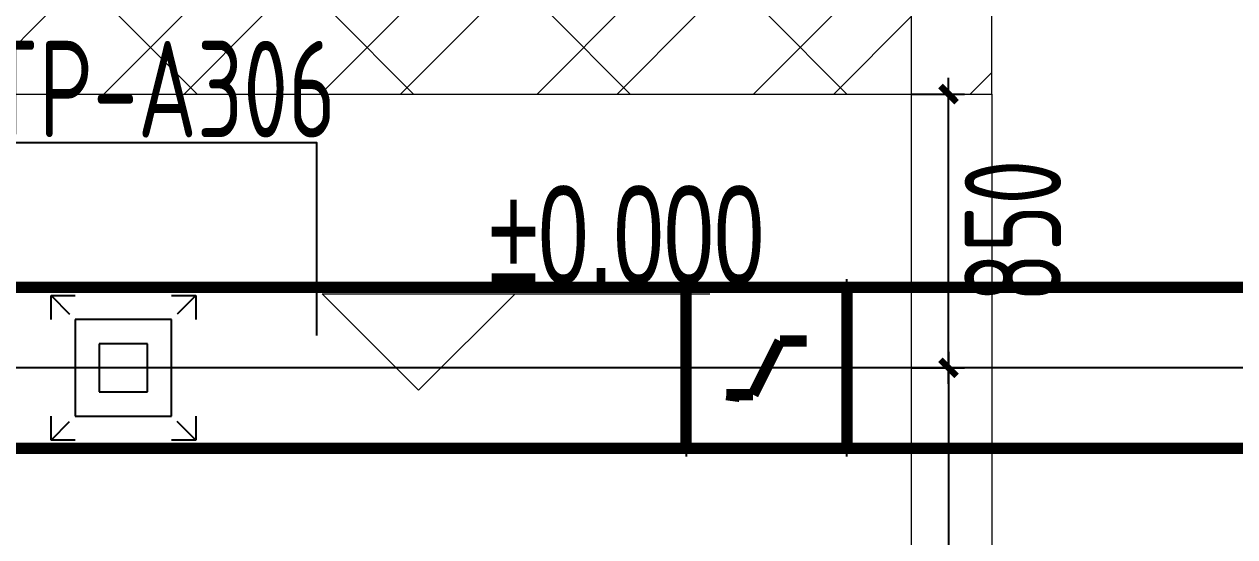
# Model space of a CAD drawing. Extents: x 4 to 13611208, y -605838 to 574722.
# Drawn here: x 13300814 to 13304578, y 189884 to 191476 of the extents above; entities that cross this region are included whole.
import ezdxf

# ---------------------------------------------------------------- set-up
doc = ezdxf.new("R2010")
doc.units = 0
doc.header["$LTSCALE"] = 1000
doc.header["$MEASUREMENT"] = 0
doc.linetypes.add('CENTER2', pattern=[28.575, 19.05, -3.175, 3.175, -3.175])
doc.linetypes.add('DASH', pattern=[0.35, 0.25, -0.1])
for name, color, linetype in [('DUCT-K-P标注', 7, 'Continuous'), ('DUCT-K-S中心线', 5, 'CENTER2'), ('DUCT-K-S标注', 7, 'Continuous'), ('DUCT-K-S法兰', 2, 'Continuous'), ('DUCT-K-S管', 40, 'Continuous'), ('DUCT-K-S管端线', 4, 'Continuous'), ('DUCT-K-S风口', 7, 'Continuous')]:
    doc.layers.add(name, color=color, linetype=linetype)
doc.layers.add('建筑底图', color=8, linetype='Continuous', lineweight=13)
doc.styles.add('C', font='HZTXT_E', dxfattribs={"width": 0.7, "bigfont": 'HZTXT'})
doc.styles.add('du', font='gbenor.shx', dxfattribs={"width": 0.8, "bigfont": 'hztxt.shx'})
doc.styles.add('RS9', font='gbenor.shx', dxfattribs={"width": 0.8, "height": 300, "bigfont": 'hztxt.shx'})
doc.dimstyles.new('67', dxfattribs={"dimscale": 100, "dimtxt": 3, "dimasz": 0.5, "dimexe": 0.5, "dimexo": 2, "dimgap": 0.5, "dimtad": 2, "dimdec": 0, "dimrnd": 5, "dimzin": 0, "dimdsep": 46, "dimtxsty": 'du', "dimblk": 'ARCHTICK', "dimcen": 0, "dimdle": 0.5, "dimclrd": 256, "dimclre": 256, "dimclrt": 256, "dimazin": 0, "dimtfac": 1, "dimtdec": 0, "dimtix": 1, "dimtmove": 2, "dimatfit": 3, "dimfxl": 100, "dimtolj": 1, "dimtzin": 0, "dimlwd": -1, "dimlwe": -1, "dimarcsym": 0})

# ---------------------------------------------------------------- blocks, each defined once
blk = doc.blocks.new('_FZH')
blk.add_lwpolyline([(-0.5, -0.5), (0.5, -0.5), (0.5, 0.5), (-0.5, 0.5)], close=True)
blk = doc.blocks.new('_ArchTick')
at = {"color": 0, "linetype": 'ByBlock', "const_width": 0.4}
blk.add_lwpolyline([(-0.5, -0.5), (0.5, 0.5)], dxfattribs=at)
blk = doc.blocks.new('*D422')
at = {"layer": 'DUCT-K-S标注', "transparency": 16777216}
for p, q in [((13303688.1, 190359.1), (13303688.1, 191309.5)), ((13303572.4, 191259.5), (13303738.1, 191259.5)), ((13303572.4, 190409.1), (13303738.1, 190409.1))]:
    blk.add_line(p, q, dxfattribs=at)
at = {"layer": 'DUCT-K-S标注', "transparency": 16777216, "xscale": 50, "yscale": 50, "zscale": 50}
for p, rotation in [((13303688.1, 191259.5), 90), ((13303688.1, 190409.1), 270)]:
    blk.add_blockref('_ArchTick', p, dxfattribs=dict(at, rotation=rotation))
at = {"layer": 'DUCT-K-S标注', "transparency": 16777216, "insert": (13303888.1, 190834.3), "char_height": 300, "attachment_point": 5, "rotation": 90, "style": 'du'}
blk.add_mtext('\\A1;850', dxfattribs=at)
blk = doc.blocks.new('*D423')
at = {"layer": 'DUCT-K-S标注', "transparency": 16777216}
for p, q in [((13303688.1, 190459.1), (13303688.1, 187909.5)), ((13303572.4, 190409.1), (13303738.1, 190409.1)), ((13303572.4, 187959.5), (13303738.1, 187959.5))]:
    blk.add_line(p, q, dxfattribs=at)
at = {"layer": 'DUCT-K-S标注', "transparency": 16777216, "xscale": 50, "yscale": 50, "zscale": 50}
for p, rotation in [((13303688.1, 190409.1), 90), ((13303688.1, 187959.5), 270)]:
    blk.add_blockref('_ArchTick', p, dxfattribs=dict(at, rotation=rotation))
at = {"layer": 'DUCT-K-S标注', "transparency": 16777216, "insert": (13303888.1, 189184.3), "char_height": 300, "attachment_point": 5, "rotation": 90, "style": 'du'}
blk.add_mtext('\\A1;2450', dxfattribs=at)
blk = doc.blocks.new('$风口$00000060')
for p, q in [((-300, 300), (-200, 300)), ((-300, 200), (-300, 300)), ((-300, 300), (-222.8, 222.8)), ((200, 300), (300, 300)), ((300, 300), (222.8, 222.8)), ((300, 300), (300, 200)), ((-300, -300), (-300, -200)), ((300, -200), (300, -300)), ((-300, -300), (-222.8, -222.8)), ((300, -300), (222.8, -222.8)), ((-200, -300), (-300, -300)), ((300, -300), (200, -300))]:
    blk.add_line(p, q)
at = {"color": 0}
for p, q in [((-200, 200), (-200, -200)), ((200, 200), (-200, 200)), ((200, -200), (200, 200)), ((-100, 100), (-100, -100)), ((100, 100), (-100, 100)), ((100, -100), (100, 100)), ((-100, -100), (100, -100)), ((-200, -200), (200, -200))]:
    blk.add_line(p, q, dxfattribs=at)

msp = doc.modelspace()

# ---------------------------------------------------------------- hatches: boundary and pattern name
at = {"layer": '建筑底图', "linetype": 'DASH'}
h = msp.add_hatch(dxfattribs=at)
h.set_pattern_fill('ANSI31', color=8, scale=300, style=0)
h.set_pattern_definition([(45, (0.27, -129739.5), (-336.759605, 336.759605), [])])
h.paths.add_polyline_path([(13297197.4, 195109.5), (13303822.4, 195109.5), (13303822.4, 191259.5), (13297197.4, 191259.5)])
at = {"layer": '建筑底图'}
h = msp.add_hatch(dxfattribs=at)
h.set_pattern_fill('ANSI37', color=8, scale=300, style=0)
h.set_pattern_definition([(45, (0, 0), (-336.759605, 336.759605), []), (135, (0, 0), (-336.759605, -336.759605), [])])
h.paths.add_polyline_path([(13303572.4, 191259.5), (13303572.4, 191509.5), (13300522.4, 191509.5), (13300522.4, 191259.5)])

# ---------------------------------------------------------------- linework, layer by layer
at = {"layer": 'DUCT-K-P标注', "elevation": 3225}
msp.add_lwpolyline([(13299149.9, 191109.1), (13301722.4, 191109.1), (13301722.4, 190509.5)], dxfattribs=at)
at = {"layer": 'DUCT-K-S中心线'}
for p, q in [((13302872, 190409.1), (13299726.1, 190409.1)), ((13303372.2, 190409.1), (13302872.2, 190409.1)), ((13306269.6, 190409.1), (13303372.4, 190409.1))]:
    msp.add_line(p, q, dxfattribs=at)
at = {"layer": 'DUCT-K-S法兰'}
for p, q in [((13302872.1, 190684.1), (13302872.1, 190134.1)), ((13303372.3, 190134.1), (13303372.3, 190684.1))]:
    msp.add_line(p, q, dxfattribs=at)
at = {"layer": 'DUCT-K-S法兰', "color": 18, "true_color": 0x000000}
for p in [(13302872, 190409.1, 3960), (13302872.2, 190409.1, 3960), (13303372.2, 190409.1, 3460), (13303372.4, 190409.1, 3460)]:
    msp.add_point(p, dxfattribs=at)
at = {"layer": 'DUCT-K-S管', "const_width": 35}
for points in [[(13302872, 190659.1), (13299726.1, 190659.1)], [(13302872, 190159.1), (13302872, 190659.1)], [(13302872.2, 190659.1), (13303372.2, 190659.1)], [(13306269.6, 190659.1), (13303372.4, 190659.1)], [(13303372.4, 190659.1), (13303372.4, 190159.1)], [(13303163.8, 190492.5), (13303080.5, 190325.8)], [(13303247.2, 190492.5), (13303163.8, 190492.5)], [(13303080.5, 190325.8), (13302997.2, 190325.8)], [(13302997.2, 190325.8), (13303038.8, 190320.3)], [(13299726.1, 190159.1), (13302872, 190159.1)], [(13303372.2, 190159.1), (13302872.2, 190159.1)], [(13303372.4, 190159.1), (13306269.6, 190159.1)]]:
    msp.add_lwpolyline(points, dxfattribs=at)
at = {"layer": 'DUCT-K-S管', "color": 18, "true_color": 0x000000}
for p in [(13302872.2, 190409.1, 3960), (13303372.2, 190409.1, 3460)]:
    msp.add_point(p, dxfattribs=at)
at = {"layer": 'DUCT-K-S管端线'}
for p, q in [((13302872.2, 190159.1), (13302872.2, 190659.1)), ((13303372.2, 190659.1), (13303372.2, 190159.1))]:
    msp.add_line(p, q, dxfattribs=at)
at = {"layer": '建筑底图', "color": 8}
for p, q in [((13300522.4, 191259.5), (13303572.4, 191259.5)), ((13303572.4, 191259.5), (13303572.4, 189184.5)), ((13303822.4, 191259.5), (13303822.4, 189184.5))]:
    msp.add_line(p, q, dxfattribs=at)
at = {"layer": '建筑底图'}
for p, q in [((13302040.4, 190339.3), (13301740.4, 190639.3)), ((13301740.4, 190639.3), (13302946.4, 190639.3)), ((13302040.4, 190339.3), (13302340.4, 190639.3))]:
    msp.add_line(p, q, dxfattribs=at)

# ---------------------------------------------------------------- block references
at = {"layer": 'DUCT-K-S风口', "xscale": 0.75, "yscale": 0.75}
msp.add_blockref('$风口$00000060', (13301122.4, 190409.1, 3225), dxfattribs=at)
at = {"layer": '建筑底图', "color": 8, "xscale": 250, "yscale": 250, "zscale": 250, "rotation": 270}
msp.add_blockref('_FZH', (13303697.4, 191384.5), dxfattribs=at)

# ---------------------------------------------------------------- texts
at = {"layer": 'DUCT-K-P标注', "style": 'RS9', "width": 0.8}
msp.add_text('风口立管设FDTP-A306', height=300, rotation=359.9962, dxfattribs=at).set_placement((13299175.5, 191125, 2715))
at = {"layer": '建筑底图', "style": 'C', "width": 0.7}
msp.add_text('%%P0.000', height=300, dxfattribs=at).set_placement((13302258.1, 190672.2))

# ---------------------------------------------------------------- dimensions: what is measured, and where the dimension line sits
at = {"layer": 'DUCT-K-S标注'}
for base, p2, picture, middle in [((13303688.1, 191259.5), (13303372.4, 191259.5), '*D422', (13303888.1, 190834.3)), ((13303688.1, 187959.5), (13303372.4, 187959.5, 3460), '*D423', (13303888.1, 189184.3))]:
    dim = msp.add_linear_dim(base=base, p1=(13303372.4, 190409.1, 3460), p2=p2, angle=90, dimstyle='67', dxfattribs=at)
    dim.commit()
    dim.dimension.update_dxf_attribs({"geometry": picture, "text_midpoint": middle})

doc.saveas('drawing.dxf')
